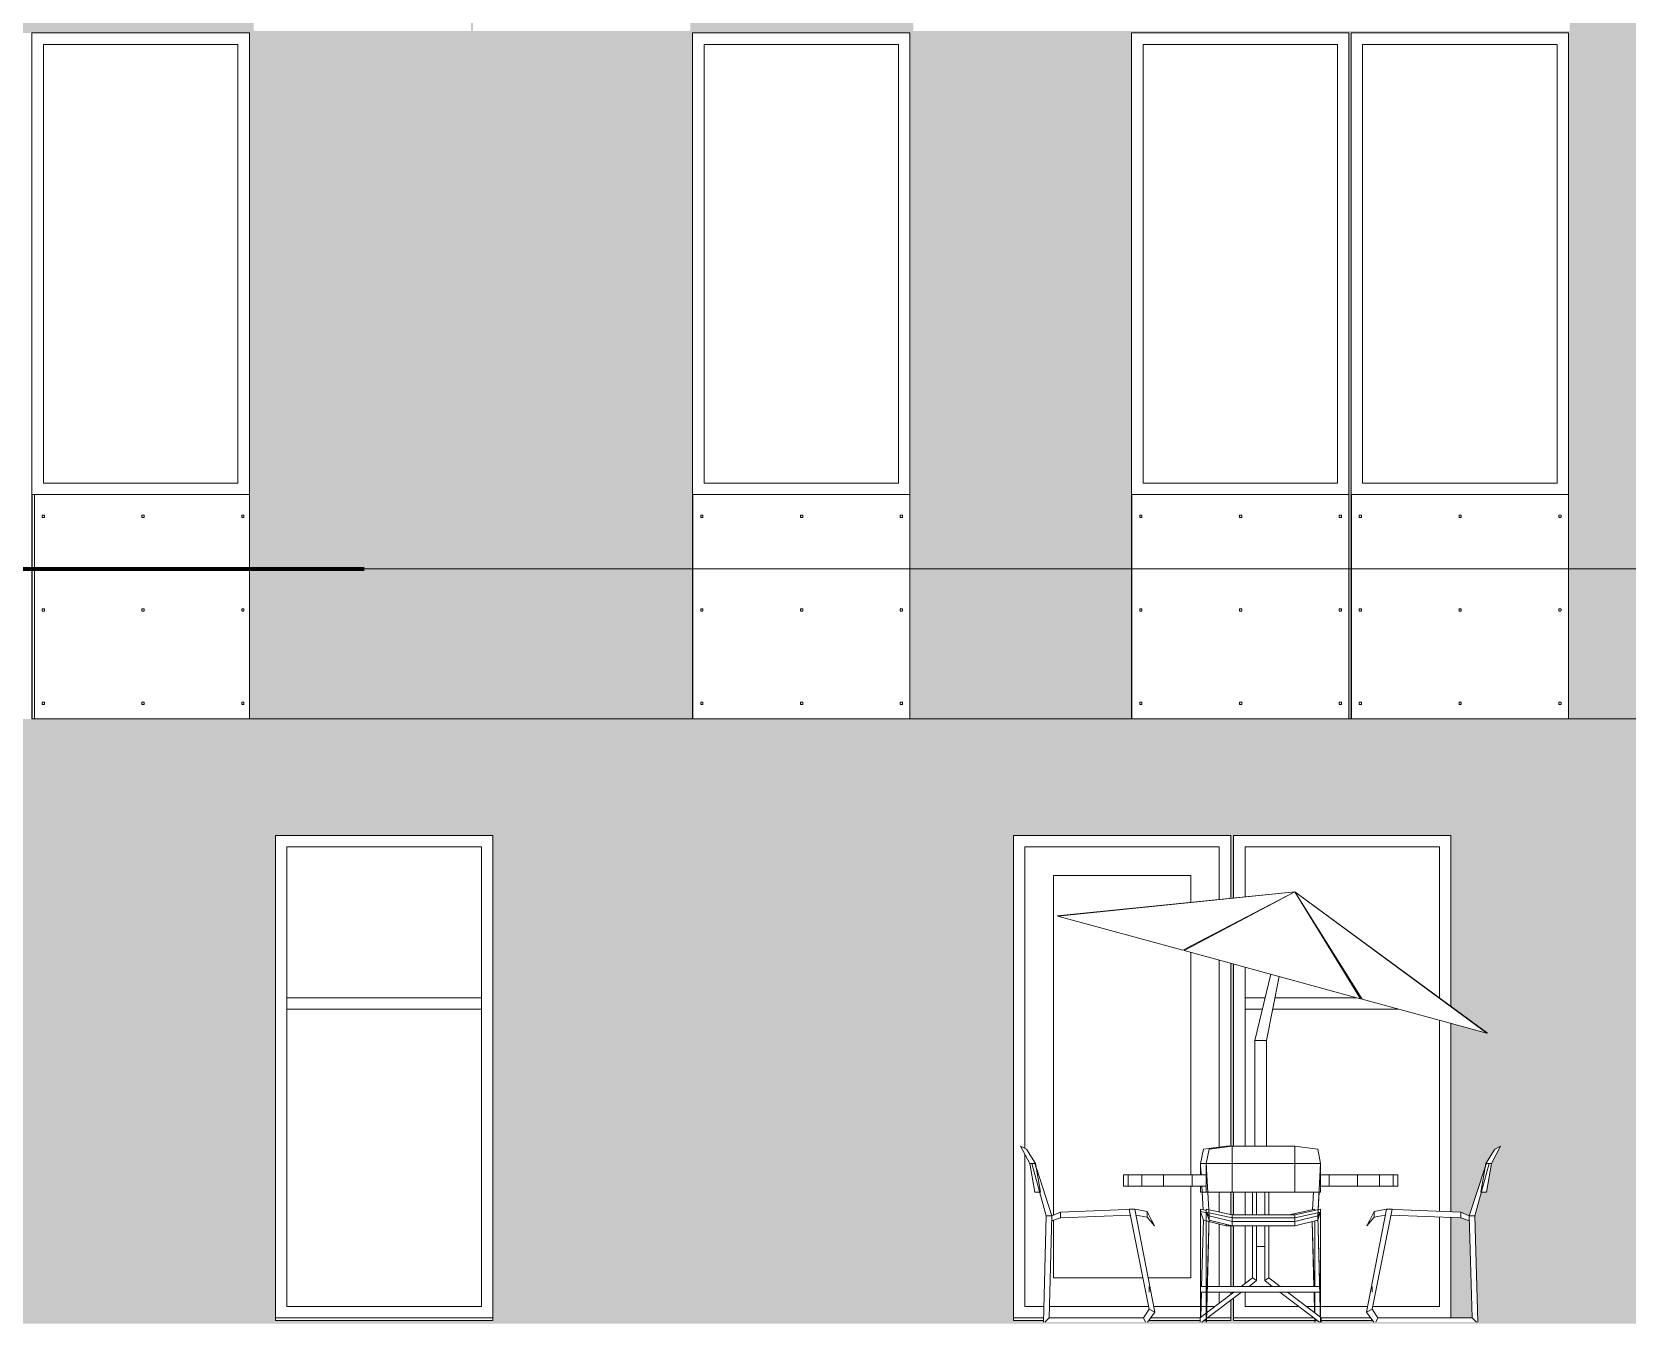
# Model space of a CAD drawing. Header units: inches. Extents: x -4169 to 885, y -251 to 585.
# Drawn here: x -2522.9 to -2243.9, y 0.3 to 225.9 of the extents above; entities that cross this region are included whole.
import ezdxf

# ---------------------------------------------------------------- set-up
doc = ezdxf.new("R2010")
doc.units = ezdxf.units.IN
doc.header["$MEASUREMENT"] = 0
doc.linetypes.add('Grid Line 1_2_', pattern=[0.875, 0.5, -0.125, 0.125, -0.125])
for name, color, linetype, lineweight in [('0-1', 7, 'Continuous', 5), ('A-AREA-1', 32, 'Continuous', 70), ('A-FLOR-LEVL-1', 51, 'Grid Line 1_2_', 9), ('A-FLOR-PATT-1', 8, 'Continuous', 9), ('A-GENM', 5, 'Continuous', 9), ('A-WALL', 113, 'Continuous', 13), ('A-WALL-PATT-3', 111, 'Continuous', 9), ('G-IMPT', 8, 'Continuous', 9), ('L-SITE', 91, 'Continuous', 9)]:
    doc.layers.add(name, color=color, linetype=linetype, lineweight=lineweight)

# ---------------------------------------------------------------- blocks, each defined once
blk = doc.blocks.new('CTR - 2nd Phase_rvt-1-BUILDING ELEVATION - COURTYARD - LOOKING EAST')
at = {"layer": 'A-FLOR-LEVL-1'}
blk.add_line((-4168.71, 132), (-1856.66, 132), dxfattribs=at)
blk = doc.blocks.new('CTR - 1st Phase - Common Walls_rvt-1-BUILDING ELEVATION - COURTYARD - LOOKING EAST')
at = {"layer": 'A-FLOR-LEVL-1'}
blk.add_line((-4168.71, 132), (-1856.66, 132), dxfattribs=at)
blk = doc.blocks.new('_THE_ WINDOW _ DOOR - Window - 2nd _ 3rd Floors-1942382-BUILDING ELEVATION - COURTYARD - LOOKING EAST')
at = {"layer": 'A-GENM'}
h = blk.add_hatch(dxfattribs=at)
h.set_pattern_fill('FP_13', color=256, style=0, pattern_type=2)
h.set_pattern_definition([(180, (-2293.88, 163.18), (38.4, 120.38), [0.392, -38.007]), (180, (-2293.88, 163.57), (38.4, 120.38), [0.392, -38.007]), (180, (-2293.88, 179.54), (38.4, 120.38), [0.392, -38.007]), (180, (-2293.88, 179.93), (38.4, 120.38), [0.392, -38.007]), (180, (-2293.88, 195.89), (38.4, 120.38), [0.392, -38.007]), (180, (-2293.88, 196.29), (38.4, 120.38), [0.392, -38.007]), (180, (-2293.88, 212.25), (38.4, 120.38), [0.392, -38.007]), (180, (-2293.88, 212.64), (38.4, 120.38), [0.392, -38.007]), (180, (-2293.88, 228.61), (38.4, 120.38), [0.392, -38.007]), (180, (-2293.88, 229), (38.4, 120.38), [0.392, -38.007]), (180, (-2293.88, 244.96), (38.4, 120.38), [0.392, -38.007]), (180, (-2293.88, 245.36), (38.4, 120.375), [0.392, -38.007]), (180, (-2293.88, 261.32), (38.4, 120.375), [0.392, -38.007]), (180, (-2293.88, 261.71), (38.4, 120.375), [0.392, -38.007]), (180, (-2293.88, 277.68), (38.4, 120.375), [0.392, -38.007]), (180, (-2293.88, 278.07), (38.4, 120.375), [0.392, -38.007]), (180, (-2311.33, 163.18), (38.4, 120.38), [0.392, -38.007]), (180, (-2311.33, 163.57), (38.4, 120.38), [0.392, -38.007]), (180, (-2311.33, 179.54), (38.4, 120.38), [0.392, -38.007]), (180, (-2311.33, 179.93), (38.4, 120.38), [0.392, -38.007]), (180, (-2311.33, 195.89), (38.4, 120.38), [0.392, -38.007]), (180, (-2311.33, 196.29), (38.4, 120.38), [0.392, -38.007]), (180, (-2311.33, 212.25), (38.4, 120.38), [0.392, -38.007]), (180, (-2311.33, 212.64), (38.4, 120.38), [0.392, -38.007]), (180, (-2311.33, 228.61), (38.4, 120.38), [0.392, -38.007]), (180, (-2311.33, 229), (38.4, 120.38), [0.392, -38.007]), (180, (-2311.33, 244.96), (38.4, 120.375), [0.392, -38.007]), (180, (-2311.33, 245.36), (38.4, 120.375), [0.392, -38.007]), (180, (-2311.33, 261.32), (38.4, 120.375), [0.392, -38.007]), (180, (-2311.33, 261.71), (38.4, 120.375), [0.392, -38.007]), (180, (-2311.33, 277.68), (38.4, 120.375), [0.392, -38.007]), (180, (-2311.33, 278.07), (38.4, 120.375), [0.392, -38.007]), (180, (-2328.78, 163.18), (38.4, 120.38), [0.392, -38.007]), (180, (-2328.78, 163.57), (38.4, 120.38), [0.392, -38.007]), (180, (-2328.78, 179.54), (38.4, 120.38), [0.392, -38.007]), (180, (-2328.78, 179.93), (38.4, 120.38), [0.392, -38.007]), (180, (-2328.78, 195.89), (38.4, 120.38), [0.392, -38.007]), (180, (-2328.78, 196.29), (38.4, 120.38), [0.392, -38.007]), (180, (-2328.78, 212.25), (38.4, 120.38), [0.392, -38.007]), (180, (-2328.78, 212.64), (38.4, 120.38), [0.392, -38.007]), (180, (-2328.78, 228.61), (38.4, 120.38), [0.392, -38.007]), (180, (-2328.78, 229), (38.4, 120.38), [0.392, -38.007]), (180, (-2328.78, 244.96), (38.4, 120.375), [0.392, -38.007]), (180, (-2328.78, 245.36), (38.4, 120.375), [0.392, -38.007]), (180, (-2328.78, 261.32), (38.4, 120.375), [0.392, -38.007]), (180, (-2328.78, 261.71), (38.4, 120.375), [0.392, -38.007]), (180, (-2328.78, 277.68), (38.4, 120.375), [0.392, -38.007]), (180, (-2328.78, 278.07), (38.4, 120.375), [0.392, -38.007]), (90, (-2292.136, 160.625), (38.4, -2e-15), [120, -0.375]), (90, (-2292.51, 160.625), (38.4, -2e-15), [120, -0.375]), (90, (-2293.877, 163.18), (38.4, -2e-15), [0.392, -119.982]), (90, (-2293.877, 179.536), (38.4, -2e-15), [0.392, -119.982]), (90, (-2293.877, 195.893), (38.4, -2e-15), [0.392, -119.982]), (90, (-2293.877, 212.25), (38.4, -2e-15), [0.392, -119.982]), (90, (-2293.877, 228.607), (38.4, -2e-15), [0.392, -119.982]), (90, (-2293.877, 244.964), (38.4, -2e-15), [0.392, -119.982]), (90, (-2293.877, 261.322), (38.4, -2e-15), [0.392, -119.982]), (90, (-2293.877, 277.68), (38.4, -2e-15), [0.392, -119.982]), (90, (-2294.27, 163.18), (38.4, -2e-15), [0.392, -119.982]), (90, (-2294.27, 179.536), (38.4, -2e-15), [0.392, -119.982]), (90, (-2294.27, 195.893), (38.4, -2e-15), [0.392, -119.982]), (90, (-2294.27, 212.25), (38.4, -2e-15), [0.392, -119.982]), (90, (-2294.27, 228.607), (38.4, -2e-15), [0.392, -119.982]), (90, (-2294.27, 244.964), (38.4, -2e-15), [0.392, -119.982]), (90, (-2294.27, 261.322), (38.4, -2e-15), [0.392, -119.982]), (90, (-2294.27, 277.68), (38.4, -2e-15), [0.392, -119.982]), (90, (-2311.327, 163.18), (38.4, -2e-15), [0.392, -119.982]), (90, (-2311.327, 179.536), (38.4, -2e-15), [0.392, -119.982]), (90, (-2311.327, 195.893), (38.4, -2e-15), [0.392, -119.982]), (90, (-2311.327, 212.25), (38.4, -2e-15), [0.392, -119.982]), (90, (-2311.327, 228.607), (38.4, -2e-15), [0.392, -119.982]), (90, (-2311.327, 244.964), (38.4, -2e-15), [0.392, -119.982]), (90, (-2311.327, 261.322), (38.4, -2e-15), [0.392, -119.982]), (90, (-2311.327, 277.68), (38.4, -2e-15), [0.392, -119.982]), (90, (-2311.72, 163.18), (38.4, -2e-15), [0.392, -119.982]), (90, (-2311.72, 179.536), (38.4, -2e-15), [0.392, -119.982]), (90, (-2311.72, 195.893), (38.4, -2e-15), [0.392, -119.982]), (90, (-2311.72, 212.25), (38.4, -2e-15), [0.392, -119.982]), (90, (-2311.72, 228.607), (38.4, -2e-15), [0.392, -119.982]), (90, (-2311.72, 244.964), (38.4, -2e-15), [0.392, -119.982]), (90, (-2311.72, 261.322), (38.4, -2e-15), [0.392, -119.982]), (90, (-2311.72, 277.68), (38.4, -2e-15), [0.392, -119.982]), (90, (-2328.777, 163.18), (38.4, -2e-15), [0.392, -119.982]), (90, (-2328.777, 179.536), (38.4, -2e-15), [0.392, -119.982]), (90, (-2328.777, 195.893), (38.4, -2e-15), [0.392, -119.982]), (90, (-2328.777, 212.25), (38.4, -2e-15), [0.392, -119.982]), (90, (-2328.777, 228.607), (38.4, -2e-15), [0.392, -119.982]), (90, (-2328.777, 244.964), (38.4, -2e-15), [0.392, -119.982]), (90, (-2328.777, 261.322), (38.4, -2e-15), [0.392, -119.982]), (90, (-2328.777, 277.68), (38.4, -2e-15), [0.392, -119.982]), (90, (-2329.17, 163.18), (38.4, -2e-15), [0.392, -119.982]), (90, (-2329.17, 179.536), (38.4, -2e-15), [0.392, -119.982]), (90, (-2329.17, 195.893), (38.4, -2e-15), [0.392, -119.982]), (90, (-2329.17, 212.25), (38.4, -2e-15), [0.392, -119.982]), (90, (-2329.17, 228.607), (38.4, -2e-15), [0.392, -119.982]), (90, (-2329.17, 244.964), (38.4, -2e-15), [0.392, -119.982]), (90, (-2329.17, 261.322), (38.4, -2e-15), [0.392, -119.982]), (90, (-2329.17, 277.68), (38.4, -2e-15), [0.392, -119.982]), (0, (-2330.54, 160.25), (38.4, 120.38), [38.025, -0.375]), (0, (-2330.54, 160.62), (38.4, 120.38), [38.025, -0.375])])
h.paths.add_polyline_path([(-2284.38, 105.75), (-2254.11, 105.75), (-2254.11, 145), (-2292.14, 145), (-2292.14, 105.75)], flags=0)
for p, q in [((-2292.14, 225.75), (-2292.14, 145)), ((-2254.11, 225.75), (-2292.14, 225.75)), ((-2290.14, 223.75), (-2256.11, 223.75)), ((-2290.14, 147), (-2290.14, 223.75)), ((-2256.11, 223.75), (-2256.11, 147)), ((-2254.11, 145), (-2254.11, 225.75)), ((-2256.11, 147), (-2290.14, 147)), ((-2292.14, 145), (-2292.14, 105.75)), ((-2292.14, 145), (-2254.11, 145)), ((-2254.11, 105.75), (-2254.11, 145)), ((-2292.14, 105.75), (-2254.11, 105.75))]:
    blk.add_line(p, q, dxfattribs=at)
blk = doc.blocks.new('Outdoor Table01 - 02ZUTB01_dwg-1294291-BUILDING ELEVATION - COURTYARD - LOOKING EAST')
at = {"layer": 'G-IMPT'}
for p, q in [((-3049.21, 75.5), (-3090.78, 71.29)), ((-3049.21, 75.5), (-3090.78, 71.29)), ((-3049.21, 75.5), (-3090.67, 71.26)), ((-3049.21, 75.5), (-3068.84, 65.31)), ((-3068.59, 65.24), (-3049.21, 75.5)), ((-3049.21, 75.5), (-3037.72, 56.82)), ((-3049.21, 75.5), (-3015.53, 50.77)), ((-3049.21, 75.5), (-3015.53, 50.77)), ((-3049.21, 75.5), (-3037.46, 56.75)), ((-3049.21, 75.5), (-3015.63, 50.8)), ((-3090.67, 71.26), (-3068.84, 65.31)), ((-3068.59, 65.24), (-3037.72, 56.82)), ((-3056.21, 49.5), (-3053.42, 61.1)), ((-3054.21, 49.5), (-3051.97, 60.7)), ((-3037.46, 56.75), (-3015.63, 50.8)), ((-3056.21, 31), (-3056.21, 49.5)), ((-3056.21, 49.5), (-3054.21, 49.5)), ((-3054.21, 31), (-3054.21, 49.5)), ((-3097.19, 31), (-3096.19, 30.5)), ((-3097.19, 31), (-3095.58, 28)), ((-3061.21, 31), (-3065.21, 30.5)), ((-3060.21, 31), (-3064.21, 30.5)), ((-3060.21, 31), (-3061.21, 31)), ((-3061.21, 31), (-3061.21, 30.87)), ((-3060.21, 31), (-3049.21, 31)), ((-3060.21, 31), (-3060.21, 28)), ((-3049.21, 31), (-3045.21, 30.5)), ((-3049.21, 31), (-3049.21, 28)), ((-3013.22, 31), (-3014.84, 28)), ((-3014.22, 30.5), (-3013.22, 31)), ((-3094.58, 28), (-3096.19, 30.5)), ((-3095.58, 28), (-3094.71, 23)), ((-3095.58, 28), (-3095.21, 28)), ((-3094.71, 28), (-3095.21, 28)), ((-3095.21, 28), (-3092.71, 18.83)), ((-3094.45, 27.21), (-3094.71, 28)), ((-3094.71, 28), (-3094.58, 28)), ((-3094.58, 28), (-3093.71, 23)), ((-3065.21, 30.5), (-3065.71, 28)), ((-3065.71, 28), (-3065.71, 26)), ((-3064.71, 28), (-3065.71, 28)), ((-3064.21, 30.5), (-3064.71, 28)), ((-3064.21, 18.83), (-3064.71, 28)), ((-3064.66, 27.21), (-3064.71, 28)), ((-3064.71, 28), (-3064.71, 23)), ((-3060.21, 28), (-3064.71, 28)), ((-3060.21, 28), (-3049.21, 28)), ((-3060.21, 28), (-3060.21, 23)), ((-3049.21, 28), (-3044.71, 28)), ((-3049.21, 28), (-3049.21, 23)), ((-3044.71, 28), (-3045.21, 30.5)), ((-3044.71, 28), (-3045.21, 18.83)), ((-3044.71, 28), (-3044.75, 27.21)), ((-3044.71, 28), (-3044.71, 23)), ((-3017.71, 18.83), (-3015.21, 28)), ((-3015.84, 28), (-3016.71, 23)), ((-3015.96, 27.21), (-3015.71, 28)), ((-3014.22, 30.5), (-3015.84, 28)), ((-3015.71, 28), (-3015.84, 28)), ((-3015.71, 28), (-3015.21, 28)), ((-3014.84, 28), (-3015.71, 23)), ((-3014.84, 28), (-3015.21, 28)), ((-3091.71, 18.83), (-3094.43, 27.15)), ((-3078.39, 26), (-3079.21, 26)), ((-3079.21, 24), (-3079.21, 26)), ((-3075.99, 26), (-3078.39, 26)), ((-3078.39, 24), (-3078.39, 26)), ((-3072.18, 26), (-3075.99, 26)), ((-3075.99, 24), (-3075.99, 26)), ((-3067.21, 26), (-3072.18, 26)), ((-3072.18, 24), (-3072.18, 26)), ((-3064.71, 26), (-3067.21, 26)), ((-3067.21, 24), (-3067.21, 26)), ((-3065.6, 26), (-3065.66, 27.21)), ((-3043.21, 26), (-3044.71, 26)), ((-3038.24, 26), (-3043.21, 26)), ((-3043.21, 24), (-3043.21, 26)), ((-3034.42, 26), (-3038.24, 26)), ((-3038.24, 24), (-3038.24, 26)), ((-3032.03, 26), (-3034.42, 26)), ((-3034.42, 24), (-3034.42, 26)), ((-3031.21, 26), (-3032.03, 26)), ((-3032.03, 24), (-3032.03, 26)), ((-3031.21, 24), (-3031.21, 26)), ((-3018.71, 18.83), (-3015.99, 27.15)), ((-3093.84, 23), (-3094.71, 23)), ((-3093.71, 23), (-3093.77, 23)), ((-3078.39, 24), (-3079.21, 24)), ((-3075.99, 24), (-3078.39, 24)), ((-3072.18, 24), (-3075.99, 24)), ((-3067.21, 24), (-3072.18, 24)), ((-3064.71, 24), (-3067.21, 24)), ((-3065.71, 24), (-3065.71, 23)), ((-3065.71, 23), (-3064.71, 23)), ((-3065.27, 19.9), (-3065.49, 24)), ((-3065.43, 23), (-3065.27, 19.9)), ((-3060.21, 23), (-3064.71, 23)), ((-3064.21, 18.83), (-3064.43, 23)), ((-3049.21, 23), (-3060.21, 23)), ((-3056.62, 23), (-3056.62, 19)), ((-3055.91, 23), (-3055.91, 19)), ((-3054.5, 19), (-3054.5, 23)), ((-3053.79, 19), (-3053.79, 23)), ((-3044.71, 23), (-3049.21, 23)), ((-3046.15, 19.9), (-3045.98, 23)), ((-3046.15, 19.9), (-3045.98, 23)), ((-3044.98, 23), (-3045.21, 18.83)), ((-3043.21, 24), (-3044.71, 24)), ((-3038.24, 24), (-3043.21, 24)), ((-3034.42, 24), (-3038.24, 24)), ((-3032.03, 24), (-3034.42, 24)), ((-3031.21, 24), (-3032.03, 24)), ((-3016.65, 23), (-3016.71, 23)), ((-3015.71, 23), (-3016.57, 23)), ((-3077.21, 20), (-3090.21, 19.48)), ((-3074.71, 2.5), (-3078.21, 20)), ((-3077.21, 20), (-3078.21, 20)), ((-3073.71, 2), (-3077.21, 20)), ((-3075.08, 19.59), (-3077.21, 20)), ((-3075.08, 19.59), (-3074.29, 18.07)), ((-3075.08, 19.59), (-3075.08, 18.59)), ((-3065.71, 19.59), (-3065.71, 20)), ((-3065.71, 20), (-3064.71, 19.78)), ((-3065.71, 6.5), (-3065.71, 19.59)), ((-3065.71, 2), (-3065.71, 19.59)), ((-3065.71, 19.59), (-3065.21, 18.07)), ((-3065.71, 19.59), (-3065.71, 19.48)), ((-3065.71, 19.59), (-3064.63, 19.35)), ((-3064.71, 20), (-3064.71, 19.48)), ((-3060.21, 19), (-3064.71, 20)), ((-3050.21, 19), (-3045.71, 20)), ((-3044.71, 20), (-3049.21, 19)), ((-3045.71, 19.78), (-3045.71, 20)), ((-3044.71, 20), (-3044.71, 19.48)), ((-3033.21, 20), (-3036.71, 2)), ((-3036.12, 18.07), (-3035.34, 19.59)), ((-3035.71, 2.5), (-3032.21, 20)), ((-3035.34, 19.59), (-3033.21, 20)), ((-3035.34, 18.59), (-3035.34, 19.59)), ((-3033.21, 20), (-3032.21, 20)), ((-3033.21, 20), (-3020.21, 19.48)), ((-3092.71, 18.83), (-3093.2, 0.25)), ((-3091.71, 18.83), (-3092.71, 18.83)), ((-3091.71, 18.83), (-3092.21, 1)), ((-3090.21, 18.48), (-3091.73, 17.98)), ((-3090.21, 19.48), (-3091.71, 18.83)), ((-3090.21, 19.48), (-3090.21, 18.48)), ((-3078, 18.97), (-3090.21, 18.48)), ((-3075.08, 18.59), (-3077.01, 18.96)), ((-3075.08, 18.59), (-3073.79, 17.07)), ((-3074.29, 18.07), (-3073.79, 17.07)), ((-3065.71, 19.48), (-3065.65, 19.4)), ((-3065.23, 18.13), (-3065.55, 6.49)), ((-3065.23, 18.13), (-3065.55, 6.49)), ((-3065.23, 18.12), (-3065.54, 6.49)), ((-3065.21, 18.07), (-3061.21, 17.07)), ((-3064.71, 19.48), (-3064.71, 6.5)), ((-3064.71, 2.5), (-3064.71, 19.48)), ((-3064.71, 19.48), (-3064.21, 18.83)), ((-3060.21, 18.48), (-3064.71, 19.48)), ((-3064.71, 1), (-3064.21, 18.83)), ((-3064.7, 0.25), (-3064.21, 18.83)), ((-3064.21, 18.07), (-3064.65, 19.4)), ((-3060.21, 17.83), (-3064.21, 18.83)), ((-3060.21, 17.07), (-3064.21, 18.07)), ((-3061.21, 17.32), (-3061.21, 17.07)), ((-3061.21, 17.07), (-3060.21, 17.07)), ((-3049.21, 19), (-3060.21, 19)), ((-3060.21, 18.48), (-3060.21, 19)), ((-3049.21, 18.48), (-3060.21, 18.48)), ((-3060.21, 17.83), (-3060.21, 18.48)), ((-3049.21, 17.83), (-3060.21, 17.83)), ((-3060.21, 17.83), (-3060.21, 17.07)), ((-3049.21, 17.07), (-3060.21, 17.07)), ((-3056.62, 17.07), (-3056.62, 8)), ((-3055.91, 17.07), (-3055.91, 7.5)), ((-3054.5, 7.5), (-3054.5, 17.07)), ((-3053.79, 8), (-3053.79, 17.07)), ((-3044.71, 19.48), (-3049.21, 18.48)), ((-3049.21, 19), (-3049.21, 18.48)), ((-3045.21, 18.83), (-3049.21, 17.83)), ((-3049.21, 18.48), (-3049.21, 17.83)), ((-3045.21, 18.07), (-3049.21, 17.07)), ((-3049.21, 17.83), (-3049.21, 17.07)), ((-3045.86, 6.5), (-3046.18, 17.82)), ((-3045.88, 6.5), (-3046.18, 17.82)), ((-3045.86, 6.5), (-3046.18, 17.82)), ((-3045.71, 6.5), (-3045.71, 17.94)), ((-3045.71, 6.5), (-3045.71, 17.94)), ((-3044.71, 19.48), (-3045.21, 18.83)), ((-3044.77, 19.4), (-3045.21, 18.07)), ((-3045.21, 18.83), (-3044.71, 0.25)), ((-3045.21, 18.83), (-3044.71, 1)), ((-3044.71, 2.5), (-3044.71, 19.48)), ((-3044.71, 6.5), (-3044.71, 19.48)), ((-3035.34, 18.59), (-3036.62, 17.07)), ((-3036.62, 17.07), (-3036.12, 18.07)), ((-3033.41, 18.96), (-3035.34, 18.59)), ((-3020.21, 18.48), (-3032.41, 18.97)), ((-3020.21, 19.48), (-3018.71, 18.83)), ((-3020.21, 18.48), (-3020.21, 19.48)), ((-3018.68, 17.98), (-3020.21, 18.48)), ((-3018.21, 1), (-3018.71, 18.83)), ((-3017.71, 18.83), (-3018.71, 18.83)), ((-3017.21, 0.25), (-3017.71, 18.83)), ((-3055.91, 13.5), (-3054.5, 13.5)), ((-3074.71, 6.5), (-3074.71, 5.5)), ((-3064.71, 6.5), (-3065.71, 6.5)), ((-3065.71, 6.5), (-3065.71, 5.5)), ((-3064.71, 6.5), (-3064.71, 5.5)), ((-3064.71, 6.5), (-3064.55, 6.5)), ((-3064.53, 6.5), (-3044.88, 6.5)), ((-3056.62, 8), (-3058.59, 6.5)), ((-3055.91, 7.5), (-3057.23, 6.5)), ((-3055.91, 7.5), (-3056.62, 8)), ((-3053.79, 8), (-3054.5, 7.5)), ((-3054.5, 7.5), (-3053.18, 6.5)), ((-3053.79, 8), (-3051.82, 6.5)), ((-3044.86, 6.5), (-3044.71, 6.5)), ((-3044.71, 6.5), (-3044.71, 5.5)), ((-3035.71, 5.5), (-3035.71, 6.5)), ((-3064.71, 5.5), (-3065.71, 5.5)), ((-3065.58, 5.5), (-3065.71, 1.08)), ((-3065.71, 2.5), (-3065.71, 5.5)), ((-3065.58, 5.5), (-3065.71, 1.08)), ((-3065.56, 5.5), (-3065.68, 1.1)), ((-3064.71, 5.5), (-3064.58, 5.5)), ((-3064.71, 5.5), (-3064.71, 2)), ((-3058.55, 5.5), (-3064.68, 0.86)), ((-3059.9, 5.5), (-3064.66, 1.88)), ((-3064.56, 5.5), (-3044.85, 5.5)), ((-3051.86, 5.5), (-3044.93, 0.25)), ((-3050.51, 5.5), (-3044.74, 1.1)), ((-3045.76, 1.88), (-3045.85, 5.5)), ((-3045.73, 1.86), (-3045.83, 5.5)), ((-3045.73, 1.86), (-3045.83, 5.5)), ((-3045.71, 2), (-3045.71, 5.5)), ((-3045.71, 2.5), (-3045.71, 5.5)), ((-3044.83, 5.5), (-3044.71, 5.5)), ((-3044.71, 2), (-3044.71, 5.5)), ((-3092.96, 0.25), (-3092.21, 1)), ((-3092.21, 1), (-3075.71, 1)), ((-3075.71, 1), (-3074.71, 2.5)), ((-3075.71, 1), (-3075.33, 0.25)), ((-3075.02, 0.25), (-3073.71, 2)), ((-3074.71, 2.5), (-3073.71, 2)), ((-3064.68, 1.86), (-3065.81, 1)), ((-3065.81, 1), (-3065.81, 0.25)), ((-3065.71, 1.08), (-3065.71, 2.5)), ((-3065.71, 2.5), (-3065.71, 2)), ((-3065.71, 1.08), (-3065.71, 2)), ((-3064.71, 0.84), (-3065.48, 0.25)), ((-3064.71, 2.5), (-3064.71, 1)), ((-3064.71, 2), (-3064.71, 2.5)), ((-3064.71, 2), (-3064.71, 1)), ((-3064.71, 1), (-3064.71, 0.25)), ((-3045.71, 0.25), (-3045.73, 0.86)), ((-3045.71, 2.5), (-3045.71, 1.84)), ((-3045.71, 2), (-3045.71, 2.5)), ((-3045.71, 2), (-3045.71, 1.84)), ((-3045.71, 0.84), (-3045.71, 0.25)), ((-3045.71, 0.84), (-3045.71, 0.25)), ((-3045.71, 0.84), (-3045.71, 0.25)), ((-3044.71, 1), (-3044.71, 2.5)), ((-3044.71, 2.5), (-3044.71, 2)), ((-3044.71, 1), (-3044.71, 2)), ((-3044.71, 1.08), (-3044.6, 1)), ((-3044.71, 0.25), (-3044.71, 1)), ((-3044.6, 1), (-3044.6, 0.25)), ((-3036.71, 2), (-3035.71, 2.5)), ((-3036.71, 2), (-3035.39, 0.25)), ((-3035.71, 2.5), (-3034.71, 1)), ((-3034.71, 1), (-3035.08, 0.25)), ((-3034.71, 1), (-3018.21, 1)), ((-3018.21, 1), (-3017.46, 0.25))]:
    blk.add_line(p, q, dxfattribs=at)
blk = doc.blocks.new('Outdoor Table01 - Outdoor Table01-1899970-BUILDING ELEVATION - COURTYARD - LOOKING EAST')
blk.add_blockref('Outdoor Table01 - 02ZUTB01_dwg-1294291-BUILDING ELEVATION - COURTYARD - LOOKING EAST', (0, 0))
blk = doc.blocks.new('_THE_ WINDOW _ DOOR - Window - 1st Floor-1942391-BUILDING ELEVATION - COURTYARD - LOOKING EAST')
at = {"layer": 'A-GENM'}
for p, q in [((-2599.52, 85.37), (-2637.55, 85.37)), ((-2637.55, 85.37), (-2637.55, 1)), ((-2599.52, 1), (-2599.52, 85.37)), ((-2635.55, 3), (-2635.55, 83.37)), ((-2635.55, 83.37), (-2601.52, 83.37)), ((-2601.52, 83.37), (-2601.52, 3)), ((-2635.55, 57), (-2635.55, 55)), ((-2601.52, 57), (-2635.55, 57)), ((-2601.52, 55), (-2601.52, 57)), ((-2635.55, 55), (-2601.52, 55)), ((-2601.52, 3), (-2635.55, 3)), ((-2637.55, 1), (-2637.55, 0.5)), ((-2637.55, 1), (-2599.52, 1)), ((-2637.55, 0.5), (-2599.52, 0.5)), ((-2599.52, 0.5), (-2599.52, 1))]:
    blk.add_line(p, q, dxfattribs=at)
blk = doc.blocks.new('_THE_ WINDOW _ DOOR - Door - 1st Floor-V42-BUILDING ELEVATION - COURTYARD - LOOKING EAST')
at = {"layer": 'A-GENM'}
for p, q in [((-2313.2, 85.37), (-2351.22, 85.37)), ((-2351.22, 85.37), (-2351.22, 1)), ((-2313.2, 74.35), (-2313.2, 85.37)), ((-2349.22, 30.64), (-2349.22, 83.37)), ((-2349.22, 83.37), (-2315.2, 83.37)), ((-2315.2, 83.37), (-2315.2, 74.15)), ((-2344.22, 18.93), (-2344.22, 78.37)), ((-2344.22, 78.37), (-2320.2, 78.37)), ((-2320.2, 78.37), (-2320.2, 73.64)), ((-2315.2, 68.63), (-2315.2, 68.49)), ((-2313.2, 69.55), (-2313.2, 69.67)), ((-2320.2, 66.04), (-2320.2, 65.85)), ((-2320.2, 64.92), (-2320.2, 26)), ((-2315.2, 63.56), (-2315.2, 30.85)), ((-2313.2, 31), (-2313.2, 63.02)), ((-2349.22, 3), (-2349.22, 29.65)), ((-2320.2, 24), (-2320.2, 8)), ((-2315.2, 23), (-2315.2, 19.5)), ((-2313.2, 19.05), (-2313.2, 23)), ((-2344.22, 8), (-2344.22, 18.07)), ((-2315.2, 17.37), (-2315.2, 6.5)), ((-2313.2, 6.5), (-2313.2, 17.07)), ((-2328.57, 8), (-2344.22, 8)), ((-2320.2, 8), (-2327.63, 8)), ((-2345.89, 3), (-2349.22, 3)), ((-2327.57, 3), (-2344.91, 3)), ((-2318.41, 3), (-2326.66, 3)), ((-2317.41, 3), (-2318.39, 3)), ((-2315.95, 3), (-2317.39, 3)), ((-2315.2, 5.5), (-2315.2, 3.57)), ((-2313.2, 5.09), (-2313.2, 5.5)), ((-2313.2, 1), (-2313.2, 4.07)), ((-2351.22, 1), (-2351.22, 0.5)), ((-2351.22, 1), (-2345.94, 1)), ((-2351.22, 0.5), (-2345.95, 0.5)), ((-2327.59, 0.5), (-2318.57, 0.5)), ((-2327.22, 1), (-2318.57, 1)), ((-2317.91, 0.5), (-2317.48, 0.5)), ((-2317.45, 0.5), (-2313.2, 0.5)), ((-2317.25, 1), (-2313.2, 1)), ((-2313.2, 0.5), (-2313.2, 1))]:
    blk.add_line(p, q, dxfattribs=at)
blk = doc.blocks.new('_THE_ WINDOW _ DOOR - Window - 1st Floor-V43-BUILDING ELEVATION - COURTYARD - LOOKING EAST')
at = {"layer": 'A-GENM'}
for p, q in [((-2312.7, 85.37), (-2312.7, 74.4)), ((-2274.67, 85.37), (-2312.7, 85.37)), ((-2274.67, 55.42), (-2274.67, 85.37)), ((-2310.7, 83.37), (-2276.67, 83.37)), ((-2310.7, 74.61), (-2310.7, 83.37)), ((-2276.67, 83.37), (-2276.67, 56.89)), ((-2312.7, 69.93), (-2312.7, 69.82)), ((-2310.7, 70.88), (-2310.7, 70.97)), ((-2312.7, 62.88), (-2312.7, 31)), ((-2310.7, 31), (-2310.7, 62.33)), ((-2307.17, 57), (-2310.7, 57)), ((-2310.7, 57), (-2310.7, 55)), ((-2291.14, 57), (-2305.47, 57)), ((-2290.38, 57), (-2290.59, 57)), ((-2276.67, 57), (-2276.82, 57)), ((-2276.67, 56.89), (-2276.67, 57)), ((-2310.7, 55), (-2307.65, 55)), ((-2305.87, 55), (-2283.81, 55)), ((-2276.67, 53.05), (-2276.67, 19.63)), ((-2274.67, 19.55), (-2274.67, 52.51)), ((-2312.7, 23), (-2312.7, 19)), ((-2310.7, 19), (-2310.7, 23)), ((-2312.7, 17.07), (-2312.7, 6.5)), ((-2310.7, 7), (-2310.7, 17.07)), ((-2276.67, 18.63), (-2276.67, 3)), ((-2274.67, 1), (-2274.67, 18.55)), ((-2312.7, 4.45), (-2312.7, 1)), ((-2310.7, 3), (-2310.7, 5.5)), ((-2301.32, 3), (-2310.7, 3)), ((-2298.55, 3), (-2299.99, 3)), ((-2297.55, 3), (-2298.52, 3)), ((-2289.27, 3), (-2297.52, 3)), ((-2276.67, 3), (-2288.37, 3)), ((-2312.7, 1), (-2312.7, 0.5)), ((-2312.7, 1), (-2298.68, 1)), ((-2312.7, 0.5), (-2298.48, 0.5)), ((-2298.47, 0.5), (-2298.02, 0.5)), ((-2297.36, 1), (-2288.72, 1)), ((-2297.36, 0.5), (-2288.34, 0.5))]:
    blk.add_line(p, q, dxfattribs=at)

msp = doc.modelspace()

# ---------------------------------------------------------------- hatches: boundary and pattern name
at = {"layer": 'A-FLOR-PATT-1'}
h = msp.add_hatch(dxfattribs=at)
h.set_pattern_fill('FP_24', color=256, style=0, pattern_type=2)
h.set_pattern_definition([(0, (0, 0), (24, 24), [24, -24]), (0, (0, 9), (24, 24), [24, -24]), (0, (0, 18), (24, 24), [24, -24]), (90, (3, 21), (-24, 24), [24, -24]), (90, (12, 21), (-24, 24), [24, -24]), (90, (21, 21), (-24, 24), [24, -24])])
h.paths.add_polyline_path([(-3399.86, 0), (-1953.33, 0), (-1953.33, 0.25), (-3399.86, 0.25)], flags=0)
at = {"layer": 'A-WALL-PATT-3'}
h = msp.add_hatch(dxfattribs=at)
h.set_pattern_fill('FP_4', color=256, style=0, pattern_type=2)
h.set_pattern_definition([(0, (-2060.37, 108.3), (-38.4, 120.375), [0.392, -38.007]), (0, (-2060.37, 108.7), (-38.4, 120.375), [0.392, -38.007]), (0, (-2060.37, 124.66), (-38.4, 120.375), [0.392, -38.007]), (0, (-2060.37, 125.05), (-38.4, 120.375), [0.392, -38.007]), (0, (-2060.37, 141.02), (-38.4, 120.375), [0.392, -38.007]), (0, (-2060.37, 141.41), (-38.4, 120.375), [0.392, -38.007]), (0, (-2060.37, 157.38), (-38.4, 120.375), [0.392, -38.007]), (0, (-2060.37, 157.77), (-38.4, 120.375), [0.392, -38.007]), (0, (-2060.37, 173.73), (-38.4, 120.375), [0.392, -38.007]), (0, (-2060.37, 174.12), (-38.4, 120.375), [0.392, -38.007]), (0, (-2060.37, 190.09), (-38.4, 120.375), [0.392, -38.007]), (0, (-2060.37, 190.48), (-38.4, 120.375), [0.392, -38.007]), (0, (-2060.37, 206.45), (-38.4, 120.375), [0.392, -38.007]), (0, (-2060.37, 206.84), (-38.4, 120.375), [0.392, -38.007]), (0, (-2060.37, 222.8), (-38.4, 120.375), [0.392, -38.007]), (0, (-2060.37, 223.2), (-38.4, 120.375), [0.392, -38.007]), (0, (-2042.92, 108.3), (-38.4, 120.375), [0.392, -38.007]), (0, (-2042.92, 108.7), (-38.4, 120.375), [0.392, -38.007]), (0, (-2042.92, 124.66), (-38.4, 120.375), [0.392, -38.007]), (0, (-2042.92, 125.05), (-38.4, 120.375), [0.392, -38.007]), (0, (-2042.92, 141.02), (-38.4, 120.375), [0.392, -38.007]), (0, (-2042.92, 141.41), (-38.4, 120.375), [0.392, -38.007]), (0, (-2042.92, 157.38), (-38.4, 120.375), [0.392, -38.007]), (0, (-2042.92, 157.77), (-38.4, 120.375), [0.392, -38.007]), (0, (-2042.92, 173.73), (-38.4, 120.375), [0.392, -38.007]), (0, (-2042.92, 174.12), (-38.4, 120.375), [0.392, -38.007]), (0, (-2042.92, 190.09), (-38.4, 120.375), [0.392, -38.007]), (0, (-2042.92, 190.48), (-38.4, 120.375), [0.392, -38.007]), (0, (-2042.92, 206.45), (-38.4, 120.375), [0.392, -38.007]), (0, (-2042.92, 206.84), (-38.4, 120.375), [0.392, -38.007]), (0, (-2042.92, 222.8), (-38.4, 120.375), [0.392, -38.007]), (0, (-2042.92, 223.2), (-38.4, 120.375), [0.392, -38.007]), (0, (-2025.47, 108.3), (-38.4, 120.375), [0.392, -38.007]), (0, (-2025.47, 108.7), (-38.4, 120.375), [0.392, -38.007]), (0, (-2025.47, 124.66), (-38.4, 120.375), [0.392, -38.007]), (0, (-2025.47, 125.05), (-38.4, 120.375), [0.392, -38.007]), (0, (-2025.47, 141.02), (-38.4, 120.375), [0.392, -38.007]), (0, (-2025.47, 141.41), (-38.4, 120.375), [0.392, -38.007]), (0, (-2025.47, 157.38), (-38.4, 120.375), [0.392, -38.007]), (0, (-2025.47, 157.77), (-38.4, 120.375), [0.392, -38.007]), (0, (-2025.47, 173.73), (-38.4, 120.375), [0.392, -38.007]), (0, (-2025.47, 174.12), (-38.4, 120.375), [0.392, -38.007]), (0, (-2025.47, 190.09), (-38.4, 120.375), [0.392, -38.007]), (0, (-2025.47, 190.48), (-38.4, 120.375), [0.392, -38.007]), (0, (-2025.47, 206.45), (-38.4, 120.375), [0.392, -38.007]), (0, (-2025.47, 206.84), (-38.4, 120.375), [0.392, -38.007]), (0, (-2025.47, 222.8), (-38.4, 120.375), [0.392, -38.007]), (0, (-2025.47, 223.2), (-38.4, 120.375), [0.392, -38.007]), (90, (-2062.11, 105.75), (-38.4, 2e-15), [120, -0.375]), (90, (-2061.736, 105.75), (-38.4, 2e-15), [120, -0.375]), (90, (-2060.37, 108.304), (-38.4, 2e-15), [0.392, -119.982]), (90, (-2060.37, 124.66), (-38.4, 2e-15), [0.392, -119.982]), (90, (-2060.37, 141.018), (-38.4, 2e-15), [0.392, -119.982]), (90, (-2060.37, 157.375), (-38.4, 2e-15), [0.392, -119.982]), (90, (-2060.37, 173.732), (-38.4, 2e-15), [0.392, -119.982]), (90, (-2060.37, 190.09), (-38.4, 2e-15), [0.393, -119.983]), (90, (-2060.37, 206.447), (-38.4, 2e-15), [0.392, -119.982]), (90, (-2060.37, 222.804), (-38.4, 2e-15), [0.392, -119.982]), (90, (-2059.977, 108.304), (-38.4, 2e-15), [0.392, -119.982]), (90, (-2059.977, 124.66), (-38.4, 2e-15), [0.392, -119.982]), (90, (-2059.977, 141.018), (-38.4, 2e-15), [0.392, -119.982]), (90, (-2059.977, 157.375), (-38.4, 2e-15), [0.392, -119.982]), (90, (-2059.977, 173.732), (-38.4, 2e-15), [0.392, -119.982]), (90, (-2059.977, 190.09), (-38.4, 2e-15), [0.393, -119.983]), (90, (-2059.977, 206.447), (-38.4, 2e-15), [0.392, -119.982]), (90, (-2059.977, 222.804), (-38.4, 2e-15), [0.392, -119.982]), (90, (-2042.92, 108.304), (-38.4, 2e-15), [0.392, -119.982]), (90, (-2042.92, 124.66), (-38.4, 2e-15), [0.392, -119.982]), (90, (-2042.92, 141.018), (-38.4, 2e-15), [0.392, -119.982]), (90, (-2042.92, 157.375), (-38.4, 2e-15), [0.392, -119.982]), (90, (-2042.92, 173.732), (-38.4, 2e-15), [0.392, -119.982]), (90, (-2042.92, 190.09), (-38.4, 2e-15), [0.393, -119.983]), (90, (-2042.92, 206.447), (-38.4, 2e-15), [0.392, -119.982]), (90, (-2042.92, 222.804), (-38.4, 2e-15), [0.392, -119.982]), (90, (-2042.527, 108.304), (-38.4, 2e-15), [0.392, -119.982]), (90, (-2042.527, 124.66), (-38.4, 2e-15), [0.392, -119.982]), (90, (-2042.527, 141.018), (-38.4, 2e-15), [0.392, -119.982]), (90, (-2042.527, 157.375), (-38.4, 2e-15), [0.392, -119.982]), (90, (-2042.527, 173.732), (-38.4, 2e-15), [0.392, -119.982]), (90, (-2042.527, 190.09), (-38.4, 2e-15), [0.393, -119.983]), (90, (-2042.527, 206.447), (-38.4, 2e-15), [0.392, -119.982]), (90, (-2042.527, 222.804), (-38.4, 2e-15), [0.392, -119.982]), (90, (-2025.47, 108.304), (-38.4, 2e-15), [0.392, -119.982]), (90, (-2025.47, 124.66), (-38.4, 2e-15), [0.392, -119.982]), (90, (-2025.47, 141.018), (-38.4, 2e-15), [0.392, -119.982]), (90, (-2025.47, 157.375), (-38.4, 2e-15), [0.392, -119.982]), (90, (-2025.47, 173.732), (-38.4, 2e-15), [0.392, -119.982]), (90, (-2025.47, 190.09), (-38.4, 2e-15), [0.393, -119.983]), (90, (-2025.47, 206.447), (-38.4, 2e-15), [0.392, -119.982]), (90, (-2025.47, 222.804), (-38.4, 2e-15), [0.392, -119.982]), (90, (-2025.077, 108.304), (-38.4, 2e-15), [0.392, -119.982]), (90, (-2025.077, 124.66), (-38.4, 2e-15), [0.392, -119.982]), (90, (-2025.077, 141.018), (-38.4, 2e-15), [0.392, -119.982]), (90, (-2025.077, 157.375), (-38.4, 2e-15), [0.392, -119.982]), (90, (-2025.077, 173.732), (-38.4, 2e-15), [0.392, -119.982]), (90, (-2025.077, 190.09), (-38.4, 2e-15), [0.393, -119.983]), (90, (-2025.077, 206.447), (-38.4, 2e-15), [0.392, -119.982]), (90, (-2025.077, 222.804), (-38.4, 2e-15), [0.392, -119.982]), (180, (-2023.71, 105.38), (-38.4, 120.375), [38.025, -0.375]), (180, (-2023.71, 105.75), (-38.4, 120.375), [38.025, -0.375])])
h.paths.add_polyline_path([(-2292.51, 105.75), (-2292.14, 105.75), (-2292.13, 225.75), (-2254.11, 225.75), (-2254.11, 105.75), (-2138.54, 105.75), (-2138.54, 225.75), (-2100.51, 225.75), (-2100.51, 105.75), (-2067.92, 105.75), (-2067.92, 346.5), (-2292.51, 346.5), (-2292.51, 306), (-2292.14, 306), (-2292.14, 346.12), (-2254.11, 346.12), (-2254.11, 306), (-2253.92, 306), (-2253.92, 226.12), (-2368.75, 226.12), (-2368.75, 306), (-2330.54, 306), (-2330.54, 346.5), (-2791.71, 346.5), (-2791.71, 306), (-2753.12, 306), (-2753.12, 226.12), (-2868.14, 226.12), (-2868.14, 346.12), (-2830.11, 346.12), (-2830.11, 306), (-2829.74, 306), (-2829.74, 346.5), (-3400.05, 346.5), (-3400.05, 346.06), (-3399.8, 346.06), (-3399.8, 228.87), (-3399.3, 228.87), (-3399.3, 226.12), (-3400.05, 226.12), (-3400.05, 225.75), (-3367.71, 225.75), (-3367.71, 105.75), (-3367.34, 105.75), (-3367.34, 225.75), (-3329.31, 225.75), (-3329.31, 105.75), (-3328.94, 105.75), (-3328.94, 225.75), (-3290.91, 225.75), (-3290.91, 105.75), (-3175.34, 105.75), (-3175.34, 225.75), (-3137.31, 225.75), (-3137.31, 105.75), (-3136.94, 105.75), (-3136.94, 225.75), (-3098.91, 225.75), (-3098.91, 105.75), (-3098.72, 105.75), (-3098.72, 174), (-3060.14, 174), (-3060.14, 225.75), (-3022.11, 225.75), (-3022.11, 174), (-3021.74, 174), (-3021.74, 225.75), (-2983.71, 225.75), (-2983.71, 105.75), (-2983.34, 105.75), (-2983.34, 225.75), (-2945.31, 225.75), (-2945.31, 105.75), (-2906.54, 105.75), (-2906.54, 225.75), (-2868.51, 225.75), (-2868.51, 105.75), (-2829.74, 105.75), (-2829.74, 225.75), (-2791.71, 225.75), (-2791.71, 105.75), (-2752.94, 105.75), (-2752.94, 225.75), (-2714.91, 225.75), (-2714.91, 105.75), (-2676.32, 105.75), (-2676.32, 174), (-2637.74, 174), (-2637.74, 225.75), (-2599.71, 225.75), (-2599.71, 174), (-2561.5, 174), (-2561.5, 105.75), (-2560.94, 105.75), (-2560.94, 225.75), (-2522.91, 225.75), (-2522.9, 225.75), (-2484.87, 225.75), (-2484.87, 105.75), (-2407.34, 105.75), (-2407.34, 225.75), (-2369.31, 225.75), (-2369.31, 105.75), (-2330.54, 105.75), (-2330.54, 225.75), (-2292.51, 225.75), (-2292.51, 106.12)], flags=0)
h.paths.add_polyline_path([(-3343.72, 226.12), (-3367.34, 226.12), (-3367.34, 346.12), (-3329.31, 346.12), (-3329.31, 306), (-3328.94, 306), (-3328.94, 346.12), (-3290.91, 346.12), (-3290.91, 306), (-3290.54, 306), (-3290.54, 346.12), (-3252.51, 346.12), (-3252.51, 306), (-3252.32, 306), (-3252.32, 226.12), (-3331.31, 226.12)], flags=0)
h.paths.add_polyline_path([(-2407.71, 226.12), (-2445.74, 226.12), (-2445.74, 346.12), (-2407.71, 346.12), (-2407.71, 238.12)], flags=0)
h.paths.add_polyline_path([(-2983.71, 226.12), (-3021.74, 226.12), (-3021.74, 346.12), (-2983.71, 346.12), (-2983.71, 238.12)], flags=0)
h.paths.add_polyline_path([(-2983.34, 226.12), (-2983.34, 346.12), (-2945.31, 346.12), (-2945.31, 226.12), (-2981.34, 226.12)], flags=0)
h.paths.add_polyline_path([(-3213.92, 226.12), (-3251.95, 226.12), (-3251.95, 346.12), (-3213.92, 346.12), (-3213.92, 232.62)], flags=0)
h.paths.add_polyline_path([(-3175.34, 226.12), (-3175.34, 346.12), (-3137.31, 346.12), (-3137.31, 226.12), (-3173.34, 226.12)], flags=0)
h.paths.add_polyline_path([(-2100.51, 226.12), (-2138.54, 226.12), (-2138.54, 346.12), (-2100.51, 346.12), (-2100.51, 238.12)], flags=0)
h.paths.add_polyline_path([(-2561.31, 226.12), (-2599.34, 226.12), (-2599.34, 346.12), (-2561.31, 346.12), (-2561.31, 232.62)], flags=0)
h.paths.add_polyline_path([(-2484.14, 226.12), (-2484.14, 346.12), (-2446.11, 346.12), (-2446.11, 226.12), (-2483, 226.12)], flags=0)
h.paths.add_polyline_path([(-2615.42, 226.12), (-2637.74, 226.12), (-2637.74, 346.12), (-2599.71, 346.12), (-2599.71, 226.12), (-2601.71, 226.12)], flags=0)
h.paths.add_polyline_path([(-2747.84, 226.12), (-2752.94, 226.12), (-2752.94, 346.12), (-2714.91, 346.12), (-2714.91, 226.12), (-2716.91, 226.12)], flags=0)
h.paths.add_polyline_path([(-2714.54, 226.12), (-2714.54, 346.12), (-2676.51, 346.12), (-2676.51, 226.12), (-2681.63, 226.12)], flags=0)
h.paths.add_polyline_path([(-3024.11, 226.12), (-3060.14, 226.12), (-3060.14, 346.12), (-3022.11, 346.12), (-3022.11, 226.12)], flags=0)
h.paths.add_polyline_path([(-3100.91, 226.12), (-3136.94, 226.12), (-3136.94, 346.12), (-3098.91, 346.12), (-3098.91, 226.12)], flags=0)
h.paths.add_polyline_path([(-3399.36, 226.19), (-3399.36, 228.81), (-3399.74, 228.81), (-3399.74, 228.62), (-3399.8, 228.62), (-3399.8, 226.19), (-3399.69, 226.19)], flags=0)
h = msp.add_hatch(dxfattribs=at)
h.set_pattern_fill('FP_27', color=256, style=0, pattern_type=2)
h.set_pattern_definition([(0, (-3404.173, 0.8), (0, 4), []), (90, (-3404.173, 0.8), (-8, 8), [4, -28]), (90, (-3388.173, 4.8), (-8, 8), [4, -28])])
h.paths.add_polyline_path([(-2574.17, 0.25), (-2345.96, 0.27), (-2345.97, 0.5), (-2351.22, 0.5), (-2351.22, 85.37), (-2313.2, 85.37), (-2313.2, 74.35), (-2312.7, 74.4), (-2312.7, 85.37), (-2274.67, 85.37), (-2274.67, 55.42), (-2268.39, 50.8), (-2274.67, 52.51), (-2274.67, 19.55), (-2272.97, 19.48), (-2271.47, 18.83), (-2268.74, 27.15), (-2268.6, 28), (-2266.98, 30.5), (-2265.98, 31), (-2267.6, 28), (-2268.47, 23), (-2269.33, 23), (-2270.47, 18.83), (-2269.97, 0.25), (-2097.82, 0.25), (-2097.82, 105.75), (-3399.86, 105.75), (-3399.86, 97.38), (-2927.36, 97.38), (-2927.36, 0.25), (-2869.92, 0.25), (-2869.42, 18.83), (-2870.56, 23), (-2871.42, 23), (-2872.29, 28), (-2873.91, 31), (-2872.91, 30.5), (-2871.29, 28), (-2871.15, 27.15), (-2868.42, 18.83), (-2868.32, 18.87), (-2868.32, 85.37), (-2830.3, 85.37), (-2830.3, 75.05), (-2829.92, 75.09), (-2829.92, 85.37), (-2791.9, 85.37), (-2791.9, 29.01), (-2790.94, 30.5), (-2789.94, 31), (-2791.55, 28), (-2791.9, 26.02), (-2791.9, 0.5), (-2793.94, 0.49), (-2793.92, 0.25), (-2574.52, 0.25)], flags=0)
h.paths.add_polyline_path([(-2288.15, 0.25), (-2288.34, 0.5), (-2297.36, 0.46), (-2297.36, 0.25), (-2288.47, 0.25)], flags=0)
h.paths.add_polyline_path([(-2851.42, 0.25), (-2842.53, 0.25), (-2842.53, 0.5), (-2851.55, 0.5), (-2851.74, 0.25)], flags=0)
h.paths.add_polyline_path([(-2300.93, 0.25), (-2298.47, 0.29), (-2298.48, 0.5), (-2312.7, 0.5), (-2312.7, 4.45), (-2313.2, 4.07), (-2313.2, 0.5), (-2317.45, 0.5), (-2317.46, 0.25), (-2308.67, 0.25)], flags=0)
h.paths.add_polyline_path([(-2298.47, 0.25), (-2297.74, 0.29), (-2298.02, 0.5), (-2298.47, 0.47), (-2298.47, 0.26)], flags=0)
h.paths.add_polyline_path([(-2318.24, 0.25), (-2317.47, 0.29), (-2317.48, 0.5), (-2317.97, 0.46), (-2318.19, 0.29)], flags=0)
h.paths.add_polyline_path([(-2327.47, 0.25), (-2318.57, 0.29), (-2318.57, 0.5), (-2327.59, 0.5), (-2327.78, 0.25)], flags=0)
h.paths.add_polyline_path([(-2841.42, 0.25), (-2841.42, 0.5), (-2841.92, 0.46), (-2842.2, 0.25), (-2841.92, 0.25)], flags=0)
h.paths.add_polyline_path([(-2832.63, 0.25), (-2822.43, 0.25), (-2822.44, 0.5), (-2829.92, 0.5), (-2829.92, 5.5), (-2830.3, 5.5), (-2830.3, 0.5), (-2841.41, 0.5), (-2841.42, 0.25), (-2840.92, 0.25)], flags=0)
h.paths.add_polyline_path([(-2821.32, 0.25), (-2812.11, 0.25), (-2812.3, 0.5), (-2821.32, 0.5), (-2821.32, 0.39)], flags=0)
h.paths.add_polyline_path([(-2822.42, 0.25), (-2821.65, 0.25), (-2821.98, 0.5), (-2822.42, 0.5), (-2822.42, 0.39)], flags=0)
h.paths.add_polyline_path([(-2480.3, 0.5), (-2480.3, 85.37), (-2442.28, 85.37), (-2442.28, 0.5), (-2478.3, 0.5)], flags=0)
h.paths.add_polyline_path([(-2174.75, 0.5), (-2176.75, 0.5), (-2176.75, 85.37), (-2138.72, 85.37), (-2138.72, 0.5), (-2165.24, 0.5)], flags=0)
h.paths.add_polyline_path([(-2573.82, 0.5), (-2599.34, 0.5), (-2599.34, 85.37), (-2561.31, 85.37), (-2561.31, 0.5)], flags=0)
h.paths.add_polyline_path([(-2628.2, 0.5), (-2637.55, 0.5), (-2637.55, 85.37), (-2599.52, 85.37), (-2599.52, 0.5), (-2618.72, 0.5)], flags=0)
h.paths.add_polyline_path([(-2271.47, 1), (-2270.97, 1), (-2271.47, 17.99), (-2272.97, 18.48), (-2274.67, 18.55), (-2274.67, 1), (-2274.1, 1)], flags=0)
h.paths.add_polyline_path([(-2868.42, 1), (-2868.32, 1), (-2868.32, 18.02), (-2868.45, 17.98), (-2868.92, 1)], flags=0)
h.paths.add_polyline_path([(-2313.2, 5.09), (-2312.7, 5.5), (-2313.2, 5.5)], flags=0)
h.paths.add_polyline_path([(-2829.92, 6.5), (-2829.92, 6.52), (-2830.3, 6.8), (-2830.27, 6.5)], flags=0)
h.paths.add_polyline_path([(-2312.7, 6.5), (-2312.7, 17.07), (-2313.2, 17.07), (-2313.16, 6.5)], flags=0)
h.paths.add_polyline_path([(-2829.92, 7.55), (-2829.92, 17.07), (-2830.3, 17.07), (-2830.27, 7.82)], flags=0)
h.paths.add_polyline_path([(-2830.22, 19), (-2829.92, 19), (-2829.92, 23), (-2830.3, 23), (-2830.3, 19)], flags=0)
h.paths.add_polyline_path([(-2312.7, 19), (-2312.7, 23), (-2313.2, 23), (-2313.2, 19.05), (-2312.97, 19)], flags=0)
h.paths.add_polyline_path([(-2830.3, 31), (-2829.92, 31), (-2829.92, 54.5), (-2830.3, 52.63), (-2830.3, 43.35)], flags=0)
h.paths.add_polyline_path([(-2312.97, 31), (-2312.97, 31), (-2312.7, 31.03), (-2312.7, 62.88), (-2313.2, 63.02), (-2313.2, 31), (-2313.02, 31)], flags=0)
h.paths.add_polyline_path([(-2830.3, 60.44), (-2830.14, 61.1), (-2830.3, 61.15)], flags=0)
h.paths.add_polyline_path([(-2313.2, 69.55), (-2312.7, 69.82), (-2312.7, 69.93), (-2313.2, 69.67)], flags=0)

# ---------------------------------------------------------------- linework, layer by layer
at = {"layer": 'A-AREA-1'}
msp.add_line((-2561.5, 132), (-2464.76, 132), dxfattribs=at)
at = {"layer": 'A-FLOR-LEVL-1'}
msp.add_line((-4167.96, 132), (-1857.41, 132), dxfattribs=at)
at = {"layer": 'A-WALL'}
for p, q in [((-2522.91, 145), (-2522.91, 105.75)), ((-2522.9, 105.75), (-2522.9, 145)), ((-2484.87, 145), (-2484.87, 105.75)), ((-2407.34, 105.75), (-2407.34, 145)), ((-2369.31, 145), (-2369.31, 105.75)), ((-2330.54, 105.75), (-2330.54, 145)), ((-2292.51, 145), (-2292.51, 105.75)), ((-2292.14, 105.75), (-2292.14, 145)), ((-2254.11, 145), (-2254.11, 105.75)), ((-2522.91, 105.75), (-2522.9, 105.75)), ((-2484.87, 105.75), (-2407.34, 105.75)), ((-2369.31, 105.75), (-2330.54, 105.75)), ((-2292.51, 105.75), (-2292.14, 105.75)), ((-2254.11, 105.75), (-2138.54, 105.75)), ((-2480.3, 0.5), (-2480.3, 1)), ((-2442.28, 0.5), (-2480.3, 0.5)), ((-2442.28, 1), (-2442.28, 0.5)), ((-2351.22, 0.5), (-2351.22, 1)), ((-2345.95, 0.5), (-2351.22, 0.5)), ((-2318.57, 0.5), (-2327.59, 0.5)), ((-2317.48, 0.5), (-2317.91, 0.5)), ((-2313.2, 0.5), (-2317.45, 0.5)), ((-2313.2, 1), (-2313.2, 0.5)), ((-2312.7, 0.5), (-2312.7, 1)), ((-2298.48, 0.5), (-2312.7, 0.5)), ((-2298.02, 0.5), (-2298.47, 0.5)), ((-2288.34, 0.5), (-2297.36, 0.5))]:
    msp.add_line(p, q, dxfattribs=at)

# ---------------------------------------------------------------- block references
at = {"layer": '0-1'}
for name in ['CTR - 2nd Phase_rvt-1-BUILDING ELEVATION - COURTYARD - LOOKING EAST', 'CTR - 1st Phase - Common Walls_rvt-1-BUILDING ELEVATION - COURTYARD - LOOKING EAST']:
    msp.add_blockref(name, (0, 0), dxfattribs=at)
at = {"layer": 'A-GENM'}
for name, p in [('_THE_ WINDOW _ DOOR - Window - 2nd _ 3rd Floors-1942382-BUILDING ELEVATION - COURTYARD - LOOKING EAST', (-230.76, 0)), ('_THE_ WINDOW _ DOOR - Window - 2nd _ 3rd Floors-1942382-BUILDING ELEVATION - COURTYARD - LOOKING EAST', (-115.2, 0)), ('_THE_ WINDOW _ DOOR - Window - 2nd _ 3rd Floors-1942382-BUILDING ELEVATION - COURTYARD - LOOKING EAST', (-38.4, 0)), ('_THE_ WINDOW _ DOOR - Window - 2nd _ 3rd Floors-1942382-BUILDING ELEVATION - COURTYARD - LOOKING EAST', (0, 0)), ('_THE_ WINDOW _ DOOR - Window - 1st Floor-1942391-BUILDING ELEVATION - COURTYARD - LOOKING EAST', (157.25, 0)), ('_THE_ WINDOW _ DOOR - Door - 1st Floor-V42-BUILDING ELEVATION - COURTYARD - LOOKING EAST', (0, 0)), ('_THE_ WINDOW _ DOOR - Window - 1st Floor-V43-BUILDING ELEVATION - COURTYARD - LOOKING EAST', (0, 0))]:
    msp.add_blockref(name, p, dxfattribs=at)
at = {"layer": 'L-SITE'}
msp.add_blockref('Outdoor Table01 - Outdoor Table01-1899970-BUILDING ELEVATION - COURTYARD - LOOKING EAST', (747.24, 0), dxfattribs=at)

doc.saveas('drawing.dxf')
